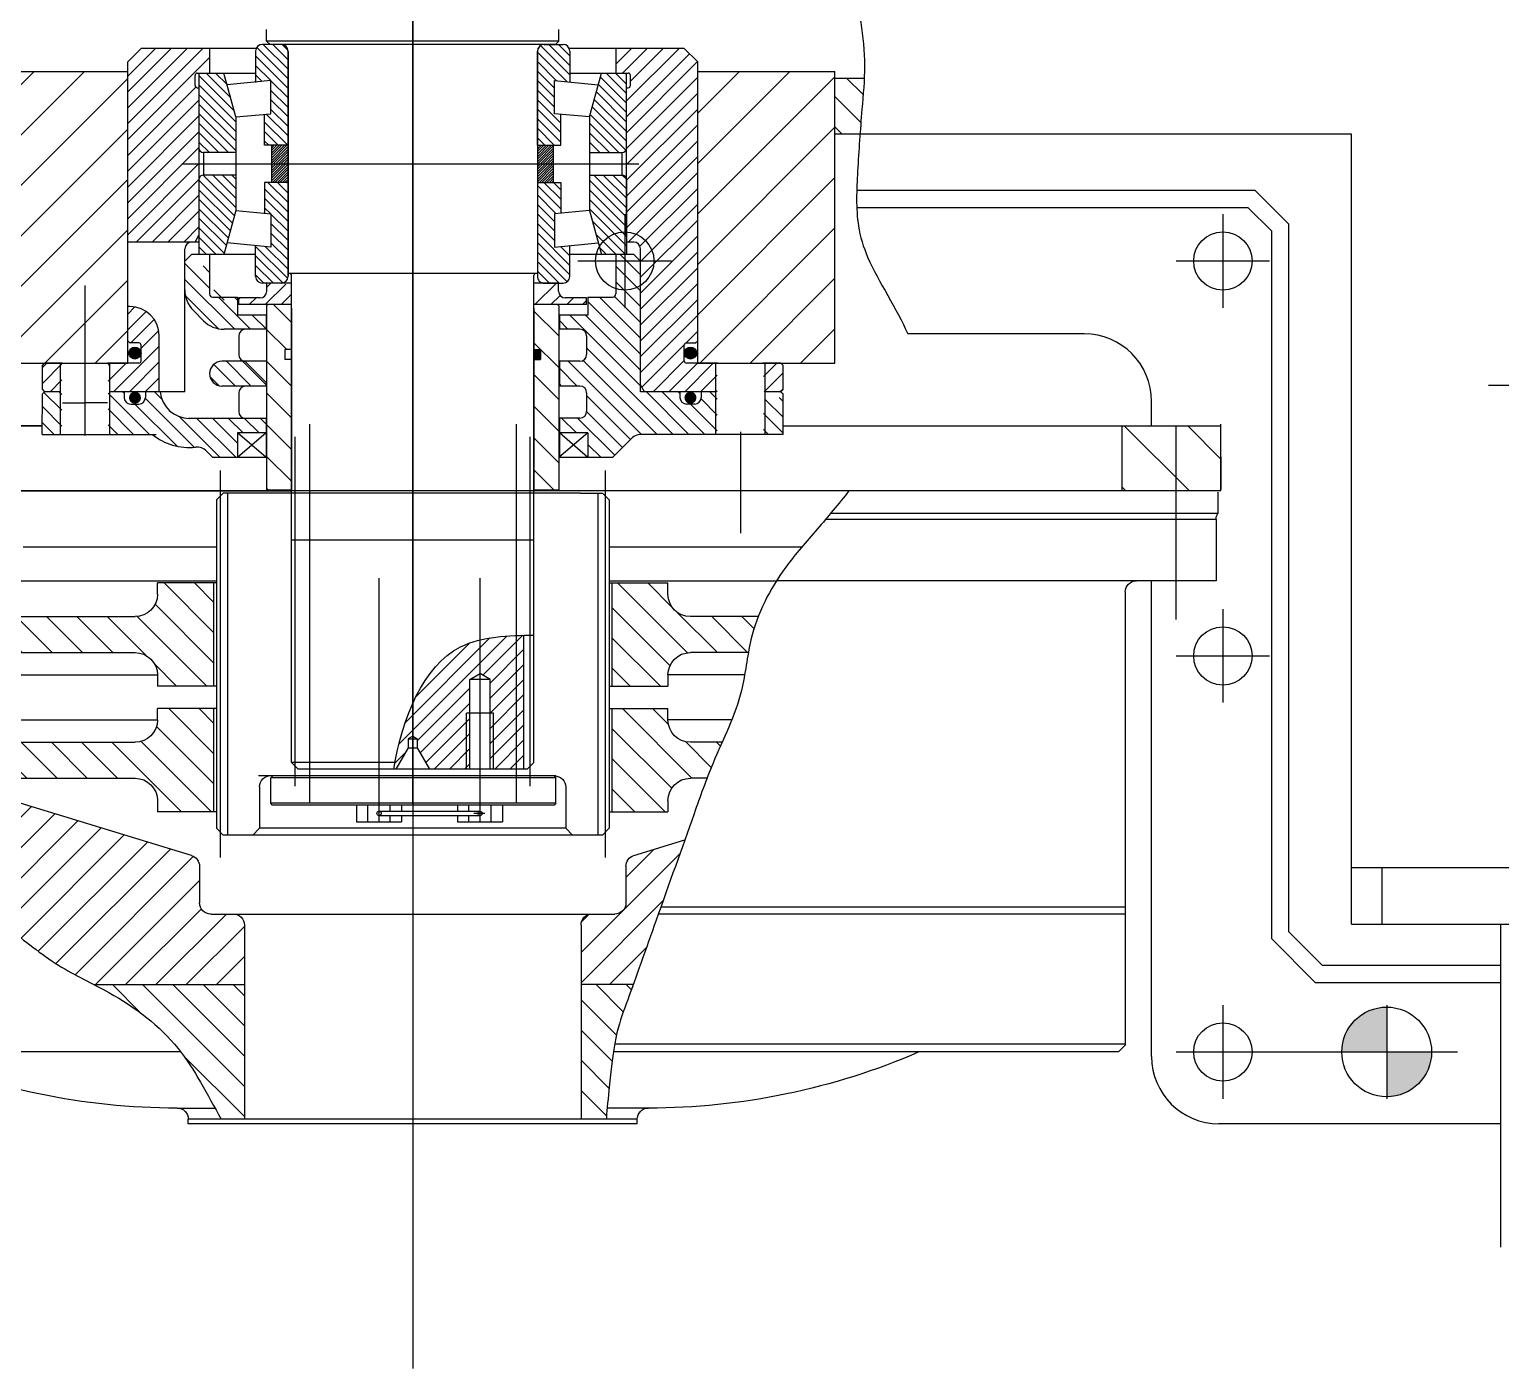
# Model space of a CAD drawing. Header units: millimetres. Extents: x 0 to 29400, y 0 to 20790.
# Drawn here: x 12014 to 12669, y 13166 to 13763 of the extents above; entities that cross this region are included whole.
import ezdxf

# ---------------------------------------------------------------- set-up
doc = ezdxf.new("R2010")
doc.units = ezdxf.units.MM
doc.header["$LTSCALE"] = 700
doc.linetypes.add('G', pattern=[2, 1.25, -0.25, 0.25, -0.25])
doc.linetypes.add('K', pattern=[2.5, 1.25, -0.25, 0.25, -0.25, 0.25, -0.25])
for name, color, linetype in [('01', 7, 'Continuous'), ('02', 1, 'Continuous'), ('05', 142, 'G'), ('07', 6, 'K'), ('10', 1, 'Continuous'), ('11', 3, 'Continuous')]:
    doc.layers.add(name, color=color, linetype=linetype)
pattern_1 = [(225, (10933.715, 8384.054), (-6.73519, 6.73519), [])]
pattern_2 = [(315, (10996.4334, 16209.8488), (2.1213203, 2.1213203), [])]

# ---------------------------------------------------------------- blocks, each defined once
blk = doc.blocks.new('ERTERT')
at = {"layer": '02'}
h = blk.add_hatch(dxfattribs=at)
h.set_pattern_fill('ANSI31', color=256, scale=3, angle=90, style=0)
h.set_pattern_definition(pattern_1)
edge = h.paths.add_edge_path()
edge.add_line((9579.98, 7190.58), (9579.98, 7185.58))
edge.add_line((9579.98, 7185.58), (9604.98, 7185.58))
edge.add_line((9604.98, 7185.58), (9604.98, 7231.58))
edge.add_line((9604.98, 7231.58), (9579.98, 7231.58))
edge.add_line((9579.98, 7231.58), (9579.98, 7226.58))
edge.add_arc((9569.98, 7226.58), 10, -90, 0, ccw=False)
edge.add_line((9569.98, 7216.58), (9539.75, 7216.58))
edge.add_spline(control_points=[(9539.75, 7216.58), (9541.06, 7213.2), (9542.73, 7207.9), (9543.81, 7202.47), (9544.15, 7200.58)], knot_values=[69.208686, 69.208686, 69.208686, 69.208686, 80.022914, 85.772791, 85.772791, 85.772791, 85.772791], degree=3, periodic=0)
edge.add_line((9544.15, 7200.58), (9569.98, 7200.58))
edge.add_arc((9569.98, 7190.58), 10, 0, 90, ccw=False)
h = blk.add_hatch(dxfattribs=at)
h.set_pattern_fill('ANSI31', color=256, scale=3, angle=90, style=0)
h.set_pattern_definition(pattern_1)
h.paths.add_polyline_path([(9807.43, 7226.58), (9807.43, 7231.58), (9782.43, 7231.58), (9782.43, 7185.58), (9807.43, 7185.58), (9807.43, 7190.58, -0.414214), (9817.43, 7200.58), (9870.21, 7200.58), (9870.21, 7204.58), (9963.7, 7204.58), (9963.7, 7212.58), (9870.21, 7212.58), (9870.21, 7216.58), (9817.43, 7216.58, -0.414214)])
h = blk.add_hatch(dxfattribs=at)
h.set_pattern_fill('ANSI31', color=256, scale=3, angle=90, style=0)
h.set_pattern_definition(pattern_1)
edge = h.paths.add_edge_path()
edge.add_line((9579.98, 7134.58), (9579.98, 7129.58))
edge.add_line((9579.98, 7129.58), (9604.98, 7129.58))
edge.add_line((9604.98, 7129.58), (9604.98, 7175.58))
edge.add_line((9604.98, 7175.58), (9579.98, 7175.58))
edge.add_line((9579.98, 7175.58), (9579.98, 7170.58))
edge.add_arc((9569.98, 7170.58), 10, 270, 360, ccw=False)
edge.add_line((9569.98, 7160.58), (9555.83, 7160.58))
edge.add_spline(control_points=[(9555.83, 7160.58), (9557.2, 7157.49), (9559.56, 7152.2), (9561.71, 7146.82), (9562.57, 7144.58)], knot_values=[127.674465, 127.674465, 127.674465, 127.674465, 137.747208, 144.927362, 144.927362, 144.927362, 144.927362], degree=3, periodic=0)
edge.add_line((9562.57, 7144.58), (9569.98, 7144.58))
edge.add_arc((9569.98, 7134.58), 10, 0, 90, ccw=False)
h = blk.add_hatch(dxfattribs=at)
h.set_pattern_fill('ANSI31', color=256, scale=3, angle=90, style=0)
h.set_pattern_definition(pattern_1)
h.paths.add_polyline_path([(9807.43, 7170.58), (9807.43, 7175.58), (9782.43, 7175.58), (9782.43, 7129.58), (9807.43, 7129.58), (9807.43, 7134.58, -0.414214), (9817.43, 7144.58), (9870.21, 7144.58), (9870.21, 7148.58), (9963.7, 7148.58), (9963.7, 7156.58), (9870.21, 7156.58), (9870.21, 7160.58), (9817.43, 7160.58, -0.414214)])
at = {"layer": '02', "linetype": 'Continuous'}
h = blk.add_hatch(dxfattribs=at)
h.set_pattern_fill('ANSI31', color=1, scale=3, angle=180, style=0)
h.set_pattern_definition([(135, (10933.715, 8384.054), (6.73519, 6.73519), [])])
edge = h.paths.add_edge_path()
edge.add_line((9989.7, 7130.59), (9989.7, 7144.58))
edge.add_line((9989.7, 7144.58), (9992.7, 7144.58))
edge.add_line((9992.7, 7144.58), (9992.7, 7130.98))
edge.add_spline(control_points=[(9992.7, 7130.98), (9991.7, 7130.85), (9990.7, 7130.73), (9989.7, 7130.59)], knot_values=[18.343689, 18.343689, 18.343689, 18.343689, 21.34499, 21.34499, 21.34499, 21.34499], degree=3, periodic=0)
edge = h.paths.add_edge_path()
edge.add_spline(control_points=[(9968.7, 7126.38), (9965.94, 7125.6), (9955.73, 7122.25), (9933.84, 7110.6), (9903.18, 7098.83), (9875.03, 7079.29), (9854.73, 7062.19), (9840.98, 7055.37), (9835.6, 7052.58)], knot_values=[42.812363, 42.812363, 42.812363, 42.812363, 51.49497, 75.331026, 116.666689, 149.682879, 177.654779, 195.792601, 195.792601, 195.792601, 195.792601], degree=3, periodic=0)
edge.add_line((9835.6, 7052.58), (9768.7, 7052.58))
edge.add_line((9768.7, 7052.58), (9768.7, 7079.05))
edge.add_arc((9773.7, 7079.05), 5, 90, 180, ccw=False)
edge.add_line((9773.7, 7084.05), (9783.7, 7084.05))
edge.add_arc((9783.7, 7089.05), 5, 270, 360)
edge.add_line((9788.7, 7089.05), (9788.7, 7105.35))
edge.add_arc((9793.7, 7105.35), 5, 106.99977, 180, ccw=False)
edge.add_line((9792.24, 7110.13), (9868.67, 7133.5))
edge.add_arc((9867.21, 7138.28), 5, -73.00023, 0)
edge.add_line((9872.21, 7138.28), (9872.21, 7144.58))
edge.add_line((9872.21, 7144.58), (9968.7, 7144.58))
edge.add_line((9968.7, 7144.58), (9968.7, 7126.38))
edge = h.paths.add_edge_path()
edge.add_spline(control_points=[(9595.45, 7052.58), (9592.36, 7061.13), (9584.14, 7084.42), (9576.65, 7105.34), (9572.48, 7117.07)], knot_values=[174.431366, 174.431366, 174.431366, 174.431366, 204.741459, 242.919595, 242.919595, 242.919595, 242.919595], degree=3, periodic=0)
edge.add_line((9572.48, 7117.07), (9595.17, 7110.13))
edge.add_arc((9593.7, 7105.35), 5, 0, 73.00023, ccw=False)
edge.add_line((9598.7, 7105.35), (9598.7, 7089.05))
edge.add_arc((9603.7, 7089.05), 5, 180, 270)
edge.add_line((9603.7, 7084.05), (9613.7, 7084.05))
edge.add_arc((9613.7, 7079.05), 5, 0, 90, ccw=False)
edge.add_line((9618.7, 7079.05), (9618.7, 7052.58))
edge.add_line((9618.7, 7052.58), (9595.45, 7052.58))
at = {"layer": '02'}
h = blk.add_hatch(dxfattribs=at)
h.set_pattern_fill('ANSI31', color=256, scale=3, angle=90, style=0)
h.set_pattern_definition(pattern_1)
edge = h.paths.add_edge_path()
edge.add_line((9618.7, 7052.58), (9595.45, 7052.58))
edge.add_spline(control_points=[(9595.45, 7052.58), (9596.31, 7050.2), (9601.19, 7036.85), (9604.53, 7028.88), (9607.25, 6994.86), (9607.51, 6992.58)], knot_values=[242.919595, 242.919595, 242.919595, 242.919595, 251.367628, 293.086467, 301.342141, 301.342141, 301.342141, 301.342141], degree=3, periodic=0)
edge.add_line((9607.51, 6992.58), (9618.7, 6992.58))
edge.add_line((9618.7, 6992.58), (9618.7, 7052.58))
edge = h.paths.add_edge_path()
edge.add_line((9768.7, 6992.58), (9779.09, 6992.58))
edge.add_spline(control_points=[(9779.09, 6992.58), (9782.08, 6998.11), (9787.92, 7008.92), (9801.53, 7030.67), (9819.44, 7044.09), (9833.4, 7051.44), (9835.6, 7052.58)], knot_values=[195.792601, 195.792601, 195.792601, 195.792601, 214.671513, 232.684579, 272.340083, 279.752396, 279.752396, 279.752396, 279.752396], degree=3, periodic=0)
edge.add_line((9835.6, 7052.58), (9768.7, 7052.58))
edge.add_line((9768.7, 7052.58), (9768.7, 6992.58))
at = {"layer": '01'}
for p, q in [((9334.93, 7272.08), (9334.93, 7262.58)), ((9606.2, 7231.58), (9579.97, 7231.58)), ((9579.98, 7226.58), (9579.98, 7231.58)), ((9781.2, 7231.58), (9807.44, 7231.58)), ((9807.43, 7226.58), (9807.43, 7231.58)), ((9539.75, 7216.58), (9569.98, 7216.58)), ((9870.21, 7216.58), (9817.43, 7216.58)), ((9544.15, 7200.58), (9569.98, 7200.58)), ((9870.21, 7200.58), (9817.43, 7200.58)), ((9545.81, 7190.58), (9579.98, 7190.58)), ((9579.98, 7190.58), (9579.98, 7185.58)), ((9606.2, 7185.58), (9579.98, 7185.58)), ((9781.2, 7185.58), (9807.43, 7185.58)), ((9807.43, 7190.58), (9807.43, 7185.58)), ((9872.21, 7190.58), (9807.43, 7190.58)), ((9606.2, 7175.58), (9579.97, 7175.58)), ((9579.98, 7170.58), (9579.98, 7175.58)), ((9781.2, 7175.58), (9807.44, 7175.58)), ((9807.43, 7170.58), (9807.43, 7175.58)), ((9551.54, 7170.58), (9579.98, 7170.58)), ((9872.21, 7170.58), (9807.43, 7170.58)), ((9555.83, 7160.58), (9569.98, 7160.58)), ((9870.21, 7160.58), (9817.43, 7160.58)), ((9562.57, 7144.58), (9569.98, 7144.58)), ((9870.21, 7144.58), (9817.43, 7144.58)), ((9579.98, 7134.58), (9579.98, 7129.58)), ((9807.43, 7134.58), (9807.43, 7129.58)), ((9606.2, 7129.58), (9579.98, 7129.58)), ((9781.2, 7129.58), (9807.43, 7129.58))]:
    blk.add_line(p, q, dxfattribs=at)
at = {"layer": '01', "color": 7, "linetype": 'Continuous'}
for p, q in [((9335.43, 7272.58), (9531.23, 7272.58)), ((9564.18, 7272.58), (10033.7, 7272.58)), ((9609.2, 7271.65), (9606.2, 7268.65)), ((9618.95, 7271.65), (9609.2, 7271.65)), ((9611.2, 7271.65), (9611.2, 7119.25)), ((9618.95, 7271.65), (9693.7, 7271.65)), ((9693.7, 7271.65), (9778.2, 7271.65)), ((9776.2, 7271.65), (9776.2, 7119.25)), ((9778.2, 7271.65), (9781.2, 7268.65)), ((9606.2, 7268.65), (9606.2, 7122.25)), ((9781.2, 7268.65), (9781.2, 7122.25)), ((9334.93, 7262.58), (9507.49, 7262.58)), ((9335.7, 7259.91), (9509.72, 7259.91)), ((9335.7, 7259.91), (9335.7, 7232.58)), ((9520.39, 7247.48), (9606.2, 7247.48)), ((9781.2, 7247.48), (9867.21, 7247.48)), ((9335.7, 7232.58), (9531.63, 7232.58)), ((9606.2, 7232.58), (9531.63, 7232.58)), ((9604.98, 7231.58), (9604.98, 7185.58)), ((9991.2, 7232.58), (9781.2, 7232.58)), ((9782.43, 7231.58), (9782.43, 7185.58)), ((9376.2, 7227.58), (9376.2, 7025.58)), ((9604.98, 7175.58), (9604.98, 7129.58)), ((9782.43, 7175.58), (9782.43, 7129.58)), ((9625.53, 7140.62), (9625.53, 7122.25)), ((9761.92, 7140.74), (9761.96, 7122.38)), ((9792.24, 7110.13), (9868.67, 7133.5)), ((9606.2, 7122.25), (9609.2, 7119.25)), ((9609.2, 7119.25), (9778.2, 7119.25)), ((9625.53, 7122.25), (9622.53, 7119.25)), ((9625.53, 7122.25), (9761.96, 7122.25)), ((9761.96, 7122.26), (9764.96, 7119.26)), ((9781.2, 7122.25), (9778.2, 7119.25)), ((9595.17, 7110.13), (9572.48, 7117.07)), ((9598.7, 7105.35), (9598.7, 7089.05)), ((9788.7, 7105.35), (9788.7, 7089.05)), ((9376.2, 7087.05), (9583.07, 7087.05)), ((9376.2, 7084.05), (9584.12, 7084.05)), ((9783.7, 7084.05), (9603.7, 7084.05)), ((9618.7, 7079.05), (9618.7, 6992.58)), ((9768.7, 7079.05), (9768.7, 6992.58)), ((9595.45, 7052.58), (9618.7, 7052.58)), ((9835.6, 7052.58), (9768.7, 7052.58)), ((9376.2, 7026.1), (9603.7, 7026.1)), ((9376.2, 7025.58), (9379.2, 7022.58)), ((9379.2, 7022.58), (9604.3, 7022.58)), ((9797.04, 7022.58), (10011.2, 7022.58)), ((9588.7, 6997.58), (9607.04, 6997.58)), ((9798.7, 6997.58), (9781.8, 6997.58)), ((9593.7, 6992.58), (9793.7, 6992.58)), ((9593.7, 6992.58), (9593.7, 6992.58)), ((9593.7, 6990.58), (9593.7, 6992.58)), ((9593.7, 6990.58), (9793.7, 6990.58)), ((9793.7, 6990.58), (9793.7, 6992.58)), ((9793.7, 6992.58), (9793.7, 6992.58))]:
    blk.add_line(p, q, dxfattribs=at)
at = {"layer": '01'}
for centre, radius, start, end in [((9330.7, 7259.91), 5, 0, 32.32806), ((9371.2, 7227.58), 5, 0, 90), ((9569.98, 7226.58), 10, 270, 0), ((9817.43, 7226.58), 10, 180, 270), ((9569.98, 7190.58), 10, 0, 90), ((9817.43, 7190.58), 10, 90, 180), ((9569.98, 7170.58), 10, 270, 0), ((9817.43, 7170.58), 10, 180, 270), ((9569.98, 7134.58), 10, 0, 90), ((9817.43, 7134.58), 10, 90, 180), ((9588.7, 7300.78), 303.2, 246.56995, 270), ((9798.7, 7300.78), 303.2, 270, 293.43005), ((9588.7, 6992.58), 5, 0, 90), ((9798.7, 6992.58), 5, 90, 180)]:
    blk.add_arc(centre, radius, start, end, dxfattribs=at)
at = {"layer": '01', "color": 7, "linetype": 'Continuous'}
for centre, start, end in [((9630.53, 7140.62), 90, 180), ((9756.92, 7140.73), 0.10673, 90.10673), ((9593.7, 7105.35), 0, 73.00023), ((9793.7, 7105.35), 106.99977, 180), ((9603.7, 7089.05), 180, 270), ((9783.7, 7089.05), 270, 0), ((9613.7, 7079.05), 0, 90), ((9773.7, 7079.05), 90, 180)]:
    blk.add_arc(centre, 5, start, end, dxfattribs=at)
at = {"layer": '02'}
blk.add_open_spline([(9499.34, 7272.58), (9503.98, 7266.85), (9513.24, 7255.42), (9531.2, 7235.72), (9543.77, 7210.84), (9546.38, 7179.37), (9559.13, 7154.83), (9571.34, 7120.16), (9583.53, 7086.19), (9599.45, 7040.98), (9604.53, 7028.88), (9607.25, 6994.86), (9607.51, 6992.58)], degree=3, knots=[0, 0, 0, 0, 22.109674, 44.110012, 80.022914, 102.955722, 137.747208, 161.818644, 212.609502, 251.367628, 293.086467, 301.342141, 301.342141, 301.342141, 301.342141], dxfattribs=at)
blk.add_spline([(10011.2, 7132.84), (9960.53, 7123.68), (9938.89, 7113.69), (9901.44, 7096.2), (9873.97, 7077.88), (9851.5, 7061.22), (9829.03, 7049.06), (9798.23, 7024.08), (9788.24, 7009.09), (9779.09, 6992.58)], degree=3, dxfattribs=at)
at = {"layer": '05', "color": 4, "linetype": 'G'}
for p, q in [((9693.7, 7314.18), (9693.7, 6957.72)), ((9663.7, 7133.75), (9663.7, 7233.75)), ((9708.7, 7133.75), (9708.7, 7233.75)), ((9793.7, 6992.58), (9793.7, 6992.58))]:
    blk.add_line(p, q, dxfattribs=at)
at = {"layer": '05'}
for p, q in [((9353.7, 7301.81), (9353.7, 7215.28)), ((9547.7, 7298.97), (9547.7, 7253.78)), ((9647.67, 7302.34), (9647.67, 7133.75)), ((9739.74, 7302.34), (9739.74, 7133.75)), ((9607.98, 7281.65), (9607.98, 7109.25)), ((9779.43, 7281.65), (9779.43, 7109.25)), ((9647.67, 7254.65), (9647.67, 7150.65)), ((9739.74, 7254.65), (9739.74, 7150.65))]:
    blk.add_line(p, q, dxfattribs=at)
blk = doc.blocks.new('dsadasd')
at = {"layer": '02', "linetype": 'Continuous'}
h = blk.add_hatch(dxfattribs=at)
h.set_pattern_fill('LINE', color=1, scale=5, angle=45, style=0)
h.paths.add_polyline_path([(4697.09, -1707.09), (4635.95, -1707.09), (4635.95, -1837.09), (4697.09, -1837.09)])
h.paths.add_polyline_path([(4381.95, -1707.09), (4320.81, -1707.09), (4320.81, -1837.09), (4381.95, -1837.09)])
h = blk.add_hatch(dxfattribs=at)
h.set_pattern_fill('LINE', color=1, scale=3, angle=135, style=0)
edge = h.paths.add_edge_path()
edge.add_line((4697.09, -1735.08), (4708.25, -1735.08))
edge.add_spline(control_points=[(4708.25, -1735.08), (4708.51, -1731.38), (4709.15, -1723.08), (4709.93, -1714.72), (4710.14, -1710.08)], knot_values=[44.377, 44.377, 44.377, 44.377, 55.547071, 69.465178, 69.465178, 69.465178, 69.465178], degree=3, periodic=0)
edge.add_line((4710.14, -1710.08), (4697.09, -1710.08))
edge.add_line((4697.09, -1710.08), (4697.09, -1735.08))
at = {"layer": '02'}
h = blk.add_hatch(dxfattribs=at)
h.set_pattern_fill('_USER', color=256, scale=20, angle=225, style=0, pattern_type=0)
h.set_pattern_definition([(135, (9149.236, 2061.015), (14.142136, 14.142136), [])])
h.paths.add_polyline_path([(4192.95, -1865.08), (4192.95, -1894.08), (4148.95, -1894.08), (4148.95, -1865.08)])
h.paths.add_polyline_path([(4824.95, -1894.08), (4824.95, -1865.08), (4868.95, -1865.08), (4868.95, -1894.08)])
blk.add_line((4697.09, -1837.09), (4697.09, -1707.09))
at = {"layer": '01', "color": 7, "linetype": 'Continuous'}
for p, q in [((4320.81, -1707.09), (4381.95, -1707.09)), ((4635.95, -1707.09), (4697.09, -1707.09)), ((4320.81, -1837.09), (4381.95, -1837.09)), ((4635.95, -1837.09), (4697.09, -1837.09)), ((4343.95, -1865.08), (4148.95, -1865.08)), ((4673.99, -1865.08), (4868.95, -1865.08)), ((4824.95, -1865.08), (4824.95, -1894.08)), ((4868.95, -1865.08), (4868.95, -1894.08)), ((4148.95, -1894.08), (4454.98, -1894.08)), ((4868.95, -1894.08), (4562.93, -1894.08))]:
    blk.add_line(p, q, dxfattribs=at)

msp = doc.modelspace()

# ---------------------------------------------------------------- hatches: boundary and pattern name
at = {"layer": '02'}
h = msp.add_hatch(dxfattribs=at)
h.set_pattern_fill('_USER', color=256, scale=5, angle=45, style=0, pattern_type=0)
h.set_pattern_definition([(45, (10996.4334, 16209.849), (-3.535534, 3.535534), [])])
h.paths.add_polyline_path([(12303.41, 13601.62), (12320.05, 13601.62), (12320.05, 13614.32), (12306.35, 13614.32, -0.414214), (12305.35, 13615.32), (12305.35, 13622.32, -0.414214), (12306.35, 13623.32), (12310.35, 13623.32), (12311.35, 13624.32), (12311.35, 13748.62), (12305.35, 13754.62), (12274.85, 13754.62), (12274.85, 13743.62), (12280.35, 13743.62, -0.414214), (12281.35, 13742.62), (12281.35, 13738.12, -0.414214), (12280.35, 13737.12), (12279.6, 13737.12), (12279.6, 13671.32), (12279.6, 13671.32), (12279.6, 13668.32), (12282.85, 13668.32, -0.414214), (12285.85, 13665.32), (12285.85, 13604.62), (12287.58, 13601.62)])
h.paths.add_polyline_path([(12348.35, 13601.62), (12349.35, 13602.62), (12349.35, 13613.32), (12348.35, 13614.32), (12340.65, 13614.32), (12340.65, 13601.62)])
h.paths.add_polyline_path([(12087.36, 13668.32), (12089.1, 13671.32), (12089.1, 13737.12), (12088.35, 13737.12, -0.414214), (12087.35, 13738.12), (12087.35, 13742.62, -0.414214), (12088.35, 13743.62), (12093.85, 13743.62), (12093.85, 13754.62), (12063.35, 13754.62), (12057.35, 13748.62), (12057.35, 13668.32)])
h.paths.add_polyline_path([(12071.35, 13601.62), (12071.35, 13626.62, 0.414214), (12058.35, 13639.62), (12057.35, 13639.62), (12057.35, 13624.32), (12058.35, 13623.32), (12062.35, 13623.32, -0.414214), (12063.35, 13622.32), (12063.35, 13615.32, -0.414214), (12062.35, 13614.32), (12048.65, 13614.32), (12048.65, 13601.62)])
h.paths.add_polyline_path([(12028.05, 13601.62), (12028.05, 13614.32), (12020.35, 13614.32), (12019.35, 13613.32), (12019.35, 13602.62), (12020.35, 13601.62)])
h = msp.add_hatch(dxfattribs=at)
h.set_pattern_fill('_USER', color=256, scale=3, angle=-45, style=0, pattern_type=0)
h.set_pattern_definition(pattern_2)
h.paths.add_polyline_path([(12091.1, 13708.2, -0.414214), (12089.1, 13710.2), (12089.1, 13743.62), (12100.22, 13743.62), (12105.58, 13724.07), (12105.58, 13708.2)])
h.paths.add_polyline_path([(12089.1, 13662.77), (12089.1, 13696.2, -0.414214), (12091.1, 13698.2), (12105.58, 13698.2), (12105.58, 13682.32), (12100.22, 13662.77)])
h = msp.add_hatch(dxfattribs=at)
h.set_pattern_fill('_USER', color=256, scale=3, angle=-45, style=0, pattern_type=0)
h.set_pattern_definition(pattern_2)
h.paths.add_polyline_path([(12279.6, 13743.62), (12268.48, 13743.62), (12263.11, 13724.07), (12263.11, 13708.2), (12277.6, 13708.2, 0.414214), (12279.6, 13710.2)])
h.paths.add_polyline_path([(12263.11, 13682.32), (12268.48, 13662.77), (12279.6, 13662.77), (12279.6, 13696.2, 0.414214), (12277.6, 13698.2), (12263.11, 13698.2)])
h = msp.add_hatch(dxfattribs=at)
h.set_pattern_fill('_USER', color=256, scale=3, angle=-45, style=0, pattern_type=0)
h.set_pattern_definition(pattern_2)
h.paths.add_polyline_path([(12117.35, 13650.02, -0.414214), (12114.35, 13653.02), (12114.35, 13666.76), (12121.2, 13666.08), (12121.2, 13680.89), (12118.35, 13681.16), (12118.35, 13694.9), (12128.78, 13694.9), (12128.78, 13653.19, -0.430263), (12125.78, 13650.02)])
h = msp.add_hatch(dxfattribs=at)
h.set_pattern_fill('_USER', color=256, scale=3, angle=-45, style=0, pattern_type=0)
h.set_pattern_definition(pattern_2)
h.paths.add_polyline_path([(12239.91, 13652.86, 0.397712), (12242.91, 13650.02), (12251.35, 13650.02, 0.414214), (12254.35, 13653.02), (12254.35, 13666.76), (12247.49, 13666.08), (12247.49, 13680.89), (12250.35, 13681.16), (12250.35, 13694.9), (12239.91, 13694.9)])
h = msp.add_hatch(dxfattribs=at)
h.set_pattern_fill('_USER', color=256, scale=5, angle=-45, style=0, pattern_type=0)
h.set_pattern_definition([(315, (10996.4334, 16208.849), (3.535534, 3.535534), [])])
h.paths.add_polyline_path([(12320.05, 13594.3), (12320.05, 13601.62), (12312.93, 13601.62), (12312.93, 13599.12, -0.414214), (12309.93, 13596.12), (12306.41, 13596.12, -0.414214), (12303.41, 13599.12), (12303.41, 13601.62), (12285.85, 13601.62), (12285.85, 13659.82), (12282.89, 13662.77), (12274.85, 13662.77), (12274.85, 13645.27, -0.414214), (12273.35, 13643.77), (12262.4, 13643.77), (12262.4, 13635.77), (12249.7, 13635.77), (12249.7, 13629.47), (12258.85, 13629.47, -0.414214), (12261.85, 13626.47), (12261.85, 13618.18, -0.414214), (12258.85, 13615.18), (12249.7, 13615.18), (12249.7, 13604.17), (12258.85, 13604.17, -0.414214), (12261.85, 13601.17), (12261.85, 13592.88, -0.414214), (12258.85, 13589.88), (12249.7, 13589.88), (12249.7, 13583.29), (12256.22, 13583.29)])
h.paths.add_polyline_path([(12273.35, 13572.28), (12281.33, 13580.26, -0.226501), (12286.26, 13582.62), (12298.6, 13582.62), (12320.05, 13582.62), (12320.05, 13594.3), (12256.22, 13583.29), (12262.4, 13583.29), (12262.4, 13572.28)])
h.paths.add_polyline_path([(12349.35, 13582.62), (12349.35, 13599.36), (12340.65, 13597.86), (12340.65, 13582.62)])
h.paths.add_polyline_path([(12068.33, 13582.62, 0.200792), (12087.57, 13576.9, -0.226883), (12092.46, 13575.17), (12095.35, 13572.28), (12106.29, 13572.28), (12106.29, 13583.29), (12118.99, 13583.29), (12118.99, 13589.75), (12109.85, 13589.75), (12084.8, 13589.75, -0.389057), (12071.85, 13601.62), (12065.28, 13601.62), (12065.28, 13599.12, -0.414214), (12062.28, 13596.12), (12058.76, 13596.12, -0.414214), (12055.76, 13599.12), (12055.76, 13601.62), (12048.63, 13601.62), (12048.6, 13582.62)])
h.paths.add_polyline_path([(12028, 13582.62), (12028.03, 13601.62), (12020.35, 13601.62), (12019.35, 13600.62), (12019.3, 13582.62)])
h.paths.add_polyline_path([(12100.33, 13629.47), (12118.99, 13629.47), (12118.99, 13635.77), (12106.29, 13635.77), (12106.29, 13643.77), (12095.35, 13643.77, -0.414214), (12093.85, 13645.27), (12093.85, 13656.55), (12083.6, 13660.58), (12082.85, 13659.82), (12082.85, 13645.88, 0.176388), (12086.6, 13637.81), (12091.14, 13633.28, 0.198912)])
at = {"layer": '02', "linetype": 'Continuous'}
h = msp.add_hatch(dxfattribs=at)
h.set_pattern_fill('_USER', color=1, scale=5, angle=-45, style=0, pattern_type=0)
h.set_pattern_definition([(45, (11988.794, 13553.037), (3.53553, -3.53553), [])])
h.paths.add_polyline_path([(12249.35, 13646.42), (12249.35, 13650.02), (12241.35, 13650.02), (12238.35, 13647.02), (12238.35, 13640.42), (12261.85, 13640.42), (12261.85, 13643.42), (12252.35, 13643.42, -0.414214)])
h.paths.add_polyline_path([(12130.35, 13640.42), (12130.35, 13647.02), (12127.35, 13650.02), (12119.35, 13650.02), (12119.35, 13646.42, -0.414214), (12116.35, 13643.42), (12106.85, 13643.42), (12106.85, 13640.42)])
h = msp.add_hatch(dxfattribs=at)
h.set_pattern_fill('_USER', color=1, scale=10, angle=-45, style=0, pattern_type=0)
h.set_pattern_definition([(315, (10996.433, 16208.849), (7.071068, 7.071068), [])])
h.paths.add_polyline_path([(12238.32, 13567.92), (12238.32, 13567.42), (12238.35, 13567.42), (12238.35, 13557.82), (12249.42, 13557.82), (12249.42, 13590.72), (12249.42, 13639.92), (12248.92, 13640.42), (12238.32, 13640.42), (12238.32, 13638.92), (12238.35, 13638.92), (12238.35, 13620.42), (12241.35, 13620.42), (12241.35, 13615.92), (12238.35, 13615.92), (12238.35, 13567.92)])
h.paths.add_polyline_path([(12119.27, 13590.72), (12119.27, 13557.82), (12130.35, 13557.82), (12130.35, 13567.42), (12130.37, 13567.42), (12130.37, 13567.92), (12130.35, 13567.92), (12130.35, 13615.92), (12127.35, 13615.92), (12127.35, 13620.42), (12130.35, 13620.42), (12130.35, 13638.92), (12130.37, 13638.92), (12130.37, 13640.42), (12119.77, 13640.42), (12119.27, 13639.92)])
for points in [[(12060.59, 13616.17, 1), (12060.59, 13621.55, 1)], [(12308.1, 13616.17, 1), (12308.1, 13621.55, 1)], [(12060.59, 13601.65, 1), (12060.59, 13596.27, 1)], [(12308.11, 13601.65, 1), (12308.11, 13596.27, 1)]]:
    msp.add_hatch(color=1, dxfattribs=at).paths.add_polyline_path(points)
at = {"layer": '02'}
h = msp.add_hatch(dxfattribs=at)
h.set_pattern_fill('_USER', color=256, scale=5, angle=-45, style=0, pattern_type=0)
h.set_pattern_definition([(315, (11378.69, 16155.1246), (3.535534, 3.535534), [])])
h.paths.add_polyline_path([(12118.99, 13604.17), (12118.99, 13605.67), (12109.5, 13615.17, -0.006419), (12109.42, 13615.18), (12099.35, 13615.18, 0.41428), (12093.85, 13609.68, 0.41428), (12099.35, 13604.17)])
msp.add_hatch(color=256, dxfattribs=at).paths.add_polyline_path([(12238.35, 13615.92), (12241.35, 13615.92), (12241.35, 13620.42), (12238.35, 13620.42)])
at = {"layer": '07'}
h = msp.add_hatch(color=256, dxfattribs=at)
h.paths.add_polyline_path([(12598.33, 13307.38), (12618.33, 13307.38), (12618.33, 13327.38, 0.414214)])
h.paths.add_polyline_path([(12618.33, 13287.38, 0.414214), (12638.33, 13307.38), (12618.33, 13307.38)])
at = {"layer": '11', "linetype": 'Continuous'}
h = msp.add_hatch(dxfattribs=at)
h.set_pattern_fill('ANSI31', color=3, scale=1.5, angle=-90, style=0)
h.set_pattern_definition([(45, (12012.1303, 13379.575), (3.3676, -3.3676), [])])
edge = h.paths.add_edge_path()
edge.add_spline(control_points=[(12184.35, 13462.65), (12189.33, 13473.87), (12198.24, 13485.77), (12211.3, 13490.28), (12214.35, 13491.02)], knot_values=[24.404627, 24.404627, 24.404627, 24.404627, 55.11729, 63.958039, 63.958039, 63.958039, 63.958039], degree=3, periodic=0)
edge.add_line((12214.35, 13491.02), (12214.35, 13476.03))
edge.add_line((12214.35, 13476.03), (12209.85, 13473.43))
edge.add_line((12209.85, 13473.43), (12209.85, 13458.43))
edge.add_line((12209.85, 13458.43), (12208.35, 13458.43))
edge.add_line((12208.35, 13458.43), (12208.35, 13433.43))
edge.add_line((12208.35, 13433.43), (12191.85, 13433.43))
edge.add_line((12191.85, 13433.43), (12186.35, 13442.95))
edge.add_line((12186.35, 13442.95), (12186.35, 13446.95))
edge.add_line((12186.35, 13446.95), (12184.35, 13448.11))
edge.add_line((12184.35, 13448.11), (12184.35, 13462.65))
edge = h.paths.add_edge_path()
edge.add_spline(control_points=[(12175.87, 13433.43), (12177.66, 13443.59), (12180.39, 13453.74), (12184.35, 13462.65)], knot_values=[0, 0, 0, 0, 24.404627, 24.404627, 24.404627, 24.404627], degree=3, periodic=0)
edge.add_line((12184.35, 13462.65), (12184.35, 13448.11))
edge.add_line((12184.35, 13448.11), (12182.35, 13446.95))
edge.add_line((12182.35, 13446.95), (12182.35, 13442.95))
edge.add_line((12182.35, 13442.95), (12176.85, 13433.43))
edge.add_line((12176.85, 13433.43), (12175.87, 13433.43))
h.paths.add_polyline_path([(12208.35, 13458.43), (12209.85, 13458.43), (12209.85, 13433.43), (12208.35, 13433.43)], flags=16)
h.paths.add_polyline_path([(12220.35, 13433.43), (12218.85, 13433.43), (12218.85, 13458.43), (12220.35, 13458.43)], flags=16)
edge = h.paths.add_edge_path()
edge.add_line((12218.85, 13473.43), (12214.35, 13476.03))
edge.add_line((12214.35, 13476.03), (12214.35, 13491.02))
edge.add_spline(control_points=[(12214.35, 13491.02), (12220.54, 13492.52), (12227.27, 13492.93), (12233.88, 13493.09)], knot_values=[63.958039, 63.958039, 63.958039, 63.958039, 81.935635, 81.935635, 81.935635, 81.935635], degree=3, periodic=0)
edge.add_line((12233.88, 13493.09), (12233.88, 13433.43))
edge.add_line((12233.88, 13433.43), (12220.35, 13433.43))
edge.add_line((12220.35, 13433.43), (12220.35, 13458.43))
edge.add_line((12220.35, 13458.43), (12218.85, 13458.43))
edge.add_line((12218.85, 13458.43), (12218.85, 13473.43))

# ---------------------------------------------------------------- linework, layer by layer
for p, q in [((12119.26, 13757.88), (12119.26, 13763.08)), ((12249.44, 13757.88), (12249.44, 13763.08)), ((12114.35, 13753.38), (12114.35, 13739.41)), ((12125.78, 13756.38), (12117.35, 13756.38)), ((12128.75, 13753.38), (12128.75, 13654.38)), ((12128.78, 13653.02), (12128.78, 13753.38)), ((12239.91, 13711.49), (12239.91, 13753.38)), ((12239.95, 13753.38), (12239.95, 13654.38)), ((12242.91, 13756.38), (12251.35, 13756.38)), ((12254.35, 13753.38), (12254.35, 13739.63)), ((12105.58, 13724.07), (12100.22, 13743.62)), ((12121.2, 13740.31), (12101.66, 13738.37)), ((12121.2, 13725.5), (12121.2, 13740.31)), ((12247.49, 13725.5), (12247.49, 13740.31)), ((12247.49, 13740.31), (12267.03, 13738.37)), ((12263.11, 13724.07), (12268.48, 13743.62)), ((12279.6, 13710.2), (12279.6, 13743.62)), ((12105.58, 13724.07), (12121.2, 13725.5)), ((12105.58, 13724.07), (12105.58, 13682.32)), ((12118.35, 13711.49), (12118.35, 13725.12)), ((12263.11, 13724.07), (12247.49, 13725.5)), ((12250.35, 13711.49), (12250.35, 13725.24)), ((12263.11, 13724.07), (12263.11, 13682.32)), ((12128.78, 13711.49), (12118.35, 13711.49)), ((12121.55, 13694.9), (12121.55, 13711.49)), ((12239.91, 13711.49), (12250.35, 13711.49)), ((12247.15, 13694.9), (12247.15, 13711.49)), ((12118.35, 13694.9), (12118.35, 13681.27)), ((12128.78, 13694.9), (12118.35, 13694.9)), ((12239.91, 13694.9), (12250.35, 13694.9)), ((12250.35, 13694.9), (12250.35, 13681.16)), ((12279.6, 13696.2), (12279.6, 13662.77)), ((12105.58, 13682.32), (12100.22, 13662.77)), ((12105.58, 13682.32), (12121.2, 13680.89)), ((12121.2, 13680.89), (12121.2, 13666.08)), ((12263.11, 13682.32), (12247.49, 13680.89)), ((12247.49, 13680.89), (12247.49, 13666.08)), ((12263.11, 13682.32), (12268.48, 13662.77)), ((12121.2, 13666.08), (12101.66, 13668.03)), ((12247.49, 13666.08), (12267.03, 13668.03)), ((12114.35, 13653.02), (12114.35, 13666.98)), ((12254.35, 13653.02), (12254.35, 13666.76)), ((12239.95, 13654.38), (12128.75, 13654.38)), ((12125.78, 13650.02), (12117.35, 13650.02)), ((12130.37, 13436.43), (12130.37, 13653.38)), ((12238.32, 13436.43), (12238.32, 13653.38)), ((12242.91, 13650.02), (12251.35, 13650.02)), ((12130.35, 13567.42), (12130.35, 13557.82)), ((12238.35, 13567.42), (12238.35, 13557.82)), ((12130.35, 13557.82), (12119.27, 13557.82)), ((12249.42, 13557.82), (12238.32, 13557.82)), ((12669.08, 13364.38), (12669.08, 13220.38))]:
    msp.add_line(p, q)
for centre, radius, start, end in [((12117.35, 13753.38), 3, 90, 180), ((12125.78, 13753.38), 3, 360, 90), ((12242.91, 13753.38), 3, 90, 180), ((12251.35, 13753.38), 3, 0, 90), ((12129.37, 13653.38), 1, 0, 90), ((12239.32, 13653.38), 1, 90, 180), ((12117.35, 13653.02), 3, 180, 270), ((12125.78, 13653.02), 3, 270, 0), ((12242.91, 13653.02), 3.01, 176.81586, 269.93748), ((12251.35, 13653.02), 3, 270, 0)]:
    msp.add_arc(centre, radius, start, end)
at = {"layer": '01'}
for p, q in [((12057.35, 13748.62), (12063.35, 13754.62)), ((12114.62, 13754.62), (12063.35, 13754.62)), ((12249.44, 13757.88), (12119.26, 13757.88)), ((12119.26, 13757.88), (12120.76, 13756.38)), ((12247.94, 13756.38), (12120.76, 13756.38)), ((12249.44, 13757.88), (12247.94, 13756.38)), ((12305.35, 13754.62), (12254.08, 13754.62)), ((12305.35, 13754.62), (12311.35, 13748.62)), ((12372.49, 13741.38), (12385.53, 13741.38)), ((12602.58, 13716.38), (12372.49, 13716.38)), ((12602.58, 13364.38), (12602.58, 13716.38)), ((12091.1, 13708.2), (12091.1, 13698.2)), ((12105.58, 13708.2), (12091.1, 13708.2)), ((12263.11, 13708.2), (12277.6, 13708.2)), ((12277.6, 13708.2), (12277.6, 13698.2)), ((12105.58, 13698.2), (12091.1, 13698.2)), ((12263.11, 13698.2), (12277.6, 13698.2)), ((12382.21, 13691.48), (12559.63, 13691.48)), ((12559.63, 13691.48), (12574.63, 13676.48)), ((12382.22, 13683.78), (12556.44, 13683.78)), ((12556.44, 13683.78), (12566.93, 13673.29)), ((12574.63, 13676.48), (12574.63, 13361.08)), ((12089.1, 13668.32), (12057.35, 13668.32)), ((12087.36, 13668.32), (12089.1, 13671.32)), ((12282.85, 13668.32), (12279.6, 13668.32)), ((12566.93, 13673.29), (12566.93, 13357.89)), ((12093.85, 13662.77), (12093.85, 13645.27)), ((12274.85, 13662.77), (12274.85, 13645.27)), ((12130.37, 13650.02), (12119.35, 13650.02)), ((12249.35, 13650.02), (12238.32, 13650.02)), ((12095.35, 13643.77), (12106.29, 13643.77)), ((12106.85, 13640.42), (12106.85, 13643.42)), ((12116.35, 13643.42), (12106.85, 13643.42)), ((12261.85, 13643.42), (12252.35, 13643.42)), ((12261.85, 13640.42), (12261.85, 13643.42)), ((12262.4, 13643.77), (12273.35, 13643.77)), ((12058.35, 13639.62), (12057.35, 13639.62)), ((12086.6, 13637.81), (12091.14, 13633.28)), ((12119.27, 13635.77), (12106.29, 13635.77)), ((12130.37, 13640.42), (12106.85, 13640.42)), ((12119.27, 13639.92), (12119.77, 13640.42)), ((12261.85, 13640.42), (12238.32, 13640.42)), ((12248.92, 13640.42), (12249.42, 13639.92)), ((12262.4, 13635.77), (12249.42, 13635.77)), ((12119.27, 13629.47), (12100.33, 13629.47)), ((12258.85, 13629.47), (12249.42, 13629.47)), ((12058.35, 13623.37), (12057.35, 13624.37)), ((12062.35, 13623.37), (12058.35, 13623.37)), ((12306.35, 13623.37), (12310.35, 13623.37)), ((12310.35, 13623.37), (12311.35, 13624.37)), ((12483.58, 13627.38), (12404.89, 13627.38)), ((12119.27, 13615.18), (12099.35, 13615.18)), ((12118.99, 13605.67), (12109.49, 13615.18)), ((12130.35, 13620.42), (12127.35, 13620.42)), ((12127.35, 13620.42), (12127.35, 13615.92)), ((12130.37, 13615.92), (12127.35, 13615.92)), ((12238.32, 13615.92), (12241.35, 13615.92)), ((12238.35, 13620.42), (12241.35, 13620.42)), ((12241.35, 13620.42), (12241.35, 13615.92)), ((12258.85, 13615.18), (12249.7, 13615.18)), ((12019.35, 13613.37), (12020.35, 13614.37)), ((12019.35, 13602.62), (12019.35, 13613.37)), ((12028.3, 13614.37), (12020.35, 13614.37)), ((12027.35, 13582.62), (12027.35, 13614.37)), ((12062.35, 13614.37), (12048.3, 13614.37)), ((12049.35, 13582.62), (12049.35, 13614.37)), ((12093.85, 13609.67), (12093.85, 13609.68)), ((12320.35, 13614.37), (12306.35, 13614.37)), ((12319.35, 13582.62), (12319.35, 13614.37)), ((12348.35, 13614.37), (12340.35, 13614.37)), ((12341.35, 13582.62), (12341.35, 13614.37)), ((12349.35, 13613.37), (12348.35, 13614.37)), ((12349.35, 13602.62), (12349.35, 13613.37)), ((12019.35, 13602.62), (12020.35, 13601.62)), ((12118.99, 13604.17), (12099.35, 13604.17)), ((12258.85, 13604.17), (12249.7, 13604.17)), ((12287.58, 13601.62), (12285.85, 13604.62)), ((12348.35, 13601.62), (12349.35, 13602.62)), ((12019.3, 13582.62), (12019.35, 13600.62)), ((12020.35, 13601.62), (12019.35, 13600.62)), ((12027.35, 13601.62), (12020.35, 13601.62)), ((12027.35, 13601.62), (12020.35, 13601.62)), ((12055.76, 13601.62), (12049.35, 13601.62)), ((12082.85, 13601.62), (12049.35, 13601.62)), ((12319.35, 13601.62), (12285.85, 13601.62)), ((12348.35, 13601.62), (12341.35, 13601.62)), ((12348.35, 13601.62), (12349.35, 13600.62)), ((12349.35, 13582.62), (12349.35, 13600.62)), ((12513.58, 13586.38), (12513.58, 13597.38)), ((12119.27, 13589.75), (12084.43, 13589.75)), ((12258.85, 13589.88), (12249.42, 13589.88)), ((11824.35, 13586.38), (12019.31, 13586.38)), ((12019.3, 13582.62), (12070.05, 13582.62)), ((12118.99, 13572.28), (12106.29, 13583.29)), ((12118.99, 13583.29), (12106.29, 13572.28)), ((12118.99, 13583.29), (12106.29, 13583.29)), ((12262.4, 13583.29), (12249.42, 13572.28)), ((12262.4, 13583.29), (12249.7, 13583.29)), ((12262.4, 13572.28), (12249.7, 13583.29)), ((12349.35, 13582.62), (12286.26, 13582.62)), ((12349.35, 13586.38), (12544.31, 13586.38)), ((12544.31, 13587.13), (12544.37, 13558.13)), ((12119.27, 13572.28), (12095.35, 13572.28)), ((12273.35, 13572.28), (12249.42, 13572.28)), ((12130.37, 13557.38), (11824.35, 13557.38)), ((12544.37, 13557.38), (12238.32, 13557.38)), ((12513.58, 13305.38), (12513.58, 13517.38)), ((12130.37, 13436.43), (12133.37, 13433.43)), ((12176.43, 13436.43), (12130.37, 13436.43)), ((12235.32, 13433.43), (12133.37, 13433.43)), ((12238.32, 13436.43), (12235.32, 13433.43)), ((12159.33, 13417.42), (12159.33, 13409.92)), ((12164.34, 13409.92), (12164.34, 13417.42)), ((12214.35, 13414.62), (12169.35, 13414.62)), ((12169.35, 13412.71), (12214.35, 13412.71)), ((12174.35, 13414.62), (12174.35, 13417.42)), ((12174.35, 13409.92), (12174.35, 13412.71)), ((12179.36, 13417.42), (12179.36, 13414.62)), ((12179.36, 13412.71), (12179.36, 13409.92)), ((12204.33, 13417.42), (12204.33, 13414.62)), ((12204.33, 13412.71), (12204.33, 13409.92)), ((12209.34, 13414.62), (12209.34, 13417.42)), ((12209.34, 13409.92), (12209.34, 13412.71)), ((12219.35, 13409.92), (12219.35, 13417.42)), ((12224.36, 13417.42), (12224.36, 13409.92)), ((12159.33, 13409.92), (12179.36, 13409.92)), ((12204.33, 13409.92), (12224.36, 13409.92)), ((12616.11, 13389.38), (12616.11, 13364.38)), ((12589.63, 13346.08), (12574.63, 13361.08)), ((12602.58, 13364.38), (12776.36, 13364.38)), ((12586.44, 13338.38), (12566.93, 13357.89)), ((12589.63, 13346.08), (12669.08, 13346.08)), ((12586.44, 13338.38), (12669.08, 13338.38)), ((12669.08, 13275.38), (12543.58, 13275.38))]:
    msp.add_line(p, q, dxfattribs=at)
at = {"layer": '01', "color": 7, "linetype": 'Continuous'}
for p, q in [((12093.85, 13754.62), (12093.85, 13743.62)), ((12128.78, 13753.38), (12128.78, 13653.19)), ((12274.85, 13754.62), (12274.85, 13743.62)), ((12057.35, 13614.37), (12057.35, 13748.62)), ((12311.35, 13614.37), (12311.35, 13748.62)), ((12087.35, 13738.12), (12087.35, 13742.62)), ((12088.35, 13743.62), (12114.35, 13743.62)), ((12089.1, 13743.62), (12089.1, 13662.77)), ((12254.35, 13743.62), (12280.35, 13743.62)), ((12281.35, 13738.12), (12281.35, 13742.62)), ((12088.35, 13737.12), (12089.1, 13737.12)), ((12279.6, 13671.32), (12279.6, 13737.12)), ((12279.6, 13737.12), (12280.35, 13737.12)), ((12239.91, 13711.49), (12239.91, 13653.19)), ((12085.8, 13662.77), (12082.8, 13659.77)), ((12082.85, 13601.62), (12082.85, 13665.32)), ((12114.35, 13662.77), (12085.8, 13662.77)), ((12282.89, 13662.77), (12254.35, 13662.77)), ((12282.89, 13662.77), (12285.89, 13659.77)), ((12285.85, 13601.62), (12285.85, 13665.32)), ((12119.35, 13646.42), (12119.35, 13650.02)), ((12249.35, 13646.42), (12249.35, 13650.02)), ((12106.29, 13643.77), (12106.29, 13635.78)), ((12130.35, 13640.42), (12130.35, 13647.02)), ((12238.35, 13640.42), (12238.35, 13647.02)), ((12262.4, 13643.77), (12262.4, 13635.77)), ((12118.99, 13635.78), (12118.99, 13629.43)), ((12119.27, 13639.92), (12119.27, 13557.82)), ((12130.35, 13638.92), (12130.35, 13567.92)), ((12238.35, 13638.92), (12238.35, 13567.92)), ((12249.42, 13639.92), (12249.42, 13557.82)), ((12249.7, 13635.77), (12249.7, 13629.47)), ((12063.35, 13615.37), (12063.35, 13622.37)), ((12071.35, 13601.62), (12071.35, 13626.62)), ((12106.85, 13626.43), (12106.85, 13618.15)), ((12261.85, 13626.47), (12261.85, 13618.18)), ((12305.35, 13615.37), (12305.35, 13622.37)), ((12249.7, 13615.18), (12249.7, 13604.17)), ((12118.99, 13605.67), (12118.99, 13604.17)), ((12055.76, 13601.62), (12055.76, 13599.12)), ((12058.76, 13596.12), (12062.28, 13596.12)), ((12065.28, 13601.62), (12065.28, 13599.12)), ((12106.85, 13601.03), (12106.85, 13592.75)), ((12261.85, 13601.17), (12261.85, 13592.88)), ((12303.41, 13601.62), (12303.41, 13599.12)), ((12309.93, 13596.12), (12306.41, 13596.12)), ((12312.93, 13601.62), (12312.93, 13599.12)), ((12118.99, 13589.75), (12118.99, 13572.28)), ((12249.7, 13589.88), (12249.7, 13572.28)), ((12106.29, 13583.29), (12106.29, 13572.28)), ((12262.4, 13583.29), (12262.4, 13572.28)), ((12281.33, 13580.26), (12273.35, 13572.28)), ((12092.44, 13575.19), (12095.35, 13572.28)), ((12233.88, 13433.43), (12233.88, 13493.09)), ((12209.85, 13473.43), (12214.35, 13476.03)), ((12218.85, 13473.43), (12209.85, 13473.43)), ((12209.85, 13433.43), (12209.85, 13473.43)), ((12218.85, 13473.43), (12214.35, 13476.03)), ((12218.85, 13433.43), (12218.85, 13473.43)), ((12220.35, 13458.43), (12208.35, 13458.43)), ((12184.35, 13448.11), (12182.35, 13446.95)), ((12182.35, 13446.95), (12186.35, 13446.95)), ((12182.35, 13446.95), (12182.35, 13442.95)), ((12184.35, 13448.11), (12186.35, 13446.95)), ((12186.35, 13446.95), (12186.35, 13442.95)), ((12182.35, 13442.95), (12176.85, 13433.43)), ((12182.35, 13442.95), (12186.35, 13442.95)), ((12186.35, 13442.95), (12191.85, 13433.43)), ((12121.91, 13430.42), (12121.11, 13429.62)), ((12248.11, 13429.62), (12121.11, 13429.62)), ((12121.11, 13418.22), (12121.11, 13429.62)), ((12247.31, 13430.42), (12121.91, 13430.42)), ((12247.31, 13430.42), (12248.11, 13429.62)), ((12248.11, 13418.22), (12248.11, 13429.62)), ((12248.11, 13418.22), (12121.11, 13418.22)), ((12121.91, 13417.42), (12121.11, 13418.22)), ((12247.31, 13417.42), (12121.91, 13417.42)), ((12248.11, 13418.22), (12247.31, 13417.42)), ((12799.26, 13389.38), (12602.58, 13389.38))]:
    msp.add_line(p, q, dxfattribs=at)
for centre, radius in [((12278.83, 13659.88), 13), ((12545.33, 13659.88), 13), ((12545.33, 13483.88), 13), ((12169.35, 13413.67), 0.953), ((12214.35, 13413.67), 0.953), ((12618.33, 13307.38), 20), ((12545.33, 13307.38), 13)]:
    msp.add_circle(centre, radius, dxfattribs=at)
for centre, radius, start, end in [((12125.75, 13753.38), 3, 0, 90), ((12242.95, 13753.38), 3, 90, 180), ((12088.35, 13742.62), 1, 90, 180), ((12280.35, 13742.62), 1, 0, 90), ((12088.35, 13738.12), 1, 180, 270), ((12280.35, 13738.12), 1, 270, 0), ((12058.76, 13599.12), 3, 180, 270), ((12062.28, 13599.12), 3, 270, 0), ((12306.41, 13599.12), 3, 180, 270), ((12309.93, 13599.12), 3, 270, 0)]:
    msp.add_arc(centre, radius, start, end, dxfattribs=at)
at = {"layer": '01'}
for centre, radius, start, end in [((12125.78, 13753.38), 3, 0, 90), ((12242.91, 13753.38), 3, 90, 180), ((12091.1, 13710.2), 2, 180, 270), ((12277.6, 13710.2), 2, 270, 0), ((12091.1, 13696.2), 2, 90, 180), ((12277.6, 13696.2), 2, 360, 90), ((12085.85, 13665.32), 3, 90, 180), ((12282.85, 13665.32), 3, 0, 90), ((12095.8, 13647.01), 13, 180, 225), ((12095.35, 13645.27), 1.5, 180, 270), ((12116.35, 13646.42), 3, 270, 0), ((12252.35, 13646.42), 3, 180, 270), ((12273.35, 13645.27), 1.5, 270, 0), ((12058.35, 13626.62), 13, 0, 90), ((12100.33, 13642.47), 13, 225, 270), ((12109.85, 13626.43), 3, 90, 180), ((12258.85, 13626.47), 3, 0, 90), ((12062.35, 13622.37), 1, 0, 90), ((12306.35, 13622.37), 1, 90, 180), ((12483.58, 13597.38), 30, 0, 90), ((12062.35, 13615.37), 1, 270, 0), ((12099.35, 13609.68), 5.5, 90, 180), ((12109.85, 13618.15), 3, 180, 270), ((12258.85, 13618.18), 3, 270, 0), ((12306.35, 13615.37), 1, 180, 270), ((12099.35, 13609.67), 5.5, 180, 270), ((12109.85, 13601.03), 3, 90, 180), ((12258.85, 13601.17), 3, 0, 90), ((12084.8, 13602.75), 13, 184.9645, 270), ((12109.85, 13592.75), 3, 180, 270), ((12258.85, 13592.88), 3, 270, 0), ((12084.8, 13602.75), 26, 230.71794, 276.13218), ((12286.26, 13576.27), 6.35, 90, 141.04895), ((12088.21, 13570.93), 6, 45, 96.13218), ((12543.58, 13305.38), 30, 180, 270)]:
    msp.add_arc(centre, radius, start, end, dxfattribs=at)
at = {"layer": '02'}
for p, q in [((12114.83, 13755.02), (12128.78, 13741.07)), ((12117.71, 13756.38), (12128.78, 13745.31)), ((12121.96, 13756.38), (12128.78, 13749.55)), ((12126.23, 13756.34), (12128.75, 13753.83)), ((12239.91, 13752.98), (12253.13, 13739.75)), ((12241.25, 13755.88), (12254.35, 13742.78)), ((12244.99, 13756.38), (12254.35, 13747.03)), ((12249.24, 13756.38), (12254.35, 13751.27)), ((12114.35, 13751.26), (12128.78, 13736.82)), ((12114.35, 13747.02), (12121.06, 13740.3)), ((12239.91, 13748.74), (12248.42, 13740.22)), ((12114.35, 13742.78), (12117.21, 13739.92)), ((12121.2, 13740.17), (12128.78, 13732.58)), ((12239.91, 13744.49), (12247.49, 13736.91)), ((12239.91, 13740.25), (12247.49, 13732.67)), ((12121.2, 13735.92), (12128.78, 13728.34)), ((12239.91, 13736.01), (12247.49, 13728.43)), ((12121.2, 13731.68), (12128.78, 13724.1)), ((12121.2, 13727.44), (12128.78, 13719.85)), ((12239.91, 13731.77), (12250.35, 13721.33)), ((12239.91, 13727.52), (12250.35, 13717.09)), ((12118.35, 13721.81), (12128.66, 13711.49)), ((12119.09, 13725.31), (12128.78, 13715.61)), ((12239.91, 13723.28), (12250.35, 13712.84)), ((12118.35, 13717.56), (12124.42, 13711.49)), ((12118.35, 13713.32), (12120.18, 13711.49)), ((12239.91, 13719.04), (12247.45, 13711.49)), ((12239.91, 13714.8), (12243.21, 13711.49)), ((12243.33, 13430.42), (12125.98, 13430.42))]:
    msp.add_line(p, q, dxfattribs=at)
at = {"layer": '02', "color": 1, "linetype": 'Continuous'}
for p, q in [((12100.33, 13642.47), (12095.8, 13647.01)), ((12238.32, 13535.43), (12130.37, 13535.43)), ((12208.35, 13433.43), (12208.35, 13458.43)), ((12220.35, 13433.43), (12220.35, 13458.43))]:
    msp.add_line(p, q, dxfattribs=at)
for centre in [(12060.59, 13618.86), (12308.1, 13618.86)]:
    msp.add_circle(centre, 2.69, dxfattribs=at)
at = {"layer": '02'}
msp.add_open_spline([(12380.33, 13785.38), (12382.96, 13772.61), (12386.92, 13753.43), (12384.16, 13724.72), (12382.58, 13701.16), (12381.51, 13678.24), (12387.96, 13656.37), (12400.23, 13638.39), (12404.89, 13627.38)], degree=3, knots=[0, 0, 0, 0, 38.794109, 58.295107, 85.948207, 110.380827, 125.11585, 157.219784, 157.219784, 157.219784, 157.219784], dxfattribs=at)
at = {"layer": '02', "color": 1, "linetype": 'Continuous'}
msp.add_open_spline([(12175.87, 13433.43), (12179.9, 13456.37), (12193.73, 13492.15), (12227.13, 13493.01), (12238.32, 13493.17)], degree=3, knots=[0, 0, 0, 0, 55.11729, 85.99193, 85.99193, 85.99193, 85.99193], dxfattribs=at)
at = {"layer": '05', "color": 4, "linetype": 'G'}
for p, q in [((12184.33, 14323.83), (12184.33, 13166.28)), ((12184.35, 13417.91), (12184.35, 14324.72)), ((12081.43, 13703.2), (12285.15, 13703.2)), ((15893.91, 13604.38), (12663.74, 13604.38)), ((12131.96, 13425.89), (12131.96, 13581.46)), ((12236.73, 13425.89), (12236.73, 13581.46)), ((12169.35, 13409.92), (12169.35, 13487)), ((12214.35, 13409.92), (12214.35, 13485.8)), ((12216.5, 13413.67), (12211.55, 13413.67))]:
    msp.add_line(p, q, dxfattribs=at)
at = {"layer": '05'}
for p, q in [((12278.83, 13680.71), (12278.83, 13639.05)), ((12545.33, 13680.71), (12545.33, 13639.05)), ((12257.99, 13659.88), (12299.66, 13659.88)), ((12524.49, 13659.88), (12566.16, 13659.88)), ((12038.35, 13582.12), (12038.35, 13648.89)), ((12545.33, 13504.71), (12545.33, 13463.05)), ((12524.49, 13483.88), (12566.16, 13483.88)), ((12545.33, 13328.21), (12545.33, 13286.55)), ((12618.33, 13328.21), (12618.33, 13286.55)), ((12524.49, 13307.38), (12649.85, 13307.38))]:
    msp.add_line(p, q, dxfattribs=at)
at = {"layer": '07', "color": 6, "linetype": 'K'}
for p, q in [((12028.3, 13596.62), (12038.3, 13596.62)), ((12048.3, 13596.62), (12038.3, 13596.62)), ((12345.45, 13582.62), (12330.35, 13582.62))]:
    msp.add_line(p, q, dxfattribs=at)
at = {"layer": '07'}
for p, q in [((12121.91, 13430.42), (12115.63, 13430.42)), ((12248.11, 13430.42), (12247.31, 13430.42))]:
    msp.add_line(p, q, dxfattribs=at)
at = {"layer": '10'}
for p, q in [((12121.55, 13711.48), (12121.56, 13711.49)), ((12121.55, 13710.36), (12122.68, 13711.49)), ((12121.55, 13709.23), (12123.8, 13711.49)), ((12121.55, 13708.11), (12124.92, 13711.49)), ((12121.55, 13706.99), (12126.05, 13711.49)), ((12121.55, 13705.87), (12127.17, 13711.49)), ((12121.55, 13704.74), (12128.29, 13711.49)), ((12121.55, 13703.62), (12128.78, 13710.86)), ((12122.24, 13703.2), (12128.78, 13709.74)), ((12123.37, 13703.2), (12128.78, 13708.61)), ((12124.49, 13703.2), (12128.78, 13707.49)), ((12239.91, 13710.85), (12240.55, 13711.49)), ((12239.91, 13709.73), (12241.67, 13711.49)), ((12239.91, 13708.61), (12242.79, 13711.49)), ((12239.91, 13707.49), (12243.91, 13711.49)), ((12239.91, 13706.36), (12245.04, 13711.49)), ((12239.91, 13705.24), (12246.16, 13711.49)), ((12239.91, 13704.12), (12247.15, 13711.36)), ((12240.11, 13703.2), (12247.15, 13710.23)), ((12241.23, 13703.2), (12247.15, 13709.11)), ((12242.35, 13703.2), (12247.15, 13707.99)), ((12243.48, 13703.2), (12247.15, 13706.87)), ((12121.55, 13702.5), (12122.24, 13703.2)), ((12121.55, 13701.38), (12123.37, 13703.2)), ((12121.55, 13700.25), (12124.49, 13703.2)), ((12121.55, 13699.13), (12125.61, 13703.2)), ((12121.55, 13698.01), (12126.73, 13703.2)), ((12121.55, 13696.89), (12127.86, 13703.2)), ((12121.55, 13695.76), (12128.78, 13703)), ((12121.81, 13694.9), (12128.78, 13701.88)), ((12122.93, 13694.9), (12128.78, 13700.76)), ((12125.61, 13703.2), (12128.78, 13706.37)), ((12126.73, 13703.2), (12128.78, 13705.25)), ((12127.86, 13703.2), (12128.78, 13704.12)), ((12239.91, 13703), (12240.11, 13703.2)), ((12239.91, 13701.87), (12241.23, 13703.2)), ((12239.91, 13700.75), (12242.35, 13703.2)), ((12239.91, 13699.63), (12243.48, 13703.2)), ((12239.91, 13698.51), (12244.6, 13703.2)), ((12239.91, 13697.38), (12245.72, 13703.2)), ((12239.91, 13696.26), (12246.84, 13703.2)), ((12239.91, 13695.14), (12247.15, 13702.38)), ((12240.8, 13694.9), (12247.15, 13701.25)), ((12244.6, 13703.2), (12247.15, 13705.74)), ((12245.72, 13703.2), (12247.15, 13704.62)), ((12246.84, 13703.2), (12247.15, 13703.5)), ((12124.05, 13694.9), (12128.78, 13699.63)), ((12125.17, 13694.9), (12128.78, 13698.51)), ((12126.3, 13694.9), (12128.78, 13697.39)), ((12127.42, 13694.9), (12128.78, 13696.27)), ((12128.54, 13694.9), (12128.78, 13695.14)), ((12241.92, 13694.9), (12247.15, 13700.13)), ((12243.04, 13694.9), (12247.15, 13699.01)), ((12244.16, 13694.9), (12247.15, 13697.89)), ((12245.29, 13694.9), (12247.15, 13696.76)), ((12246.41, 13694.9), (12247.15, 13695.64))]:
    msp.add_line(p, q, dxfattribs=at)

# ---------------------------------------------------------------- block references
at = {"layer": '01'}
msp.add_blockref('dsadasd', (7675.39, 15451.46), dxfattribs=at)
at = {"layer": '07', "xscale": -1}
msp.add_blockref('ERTERT', (21878.05, 6284.8), dxfattribs=at)

doc.saveas('drawing.dxf')
